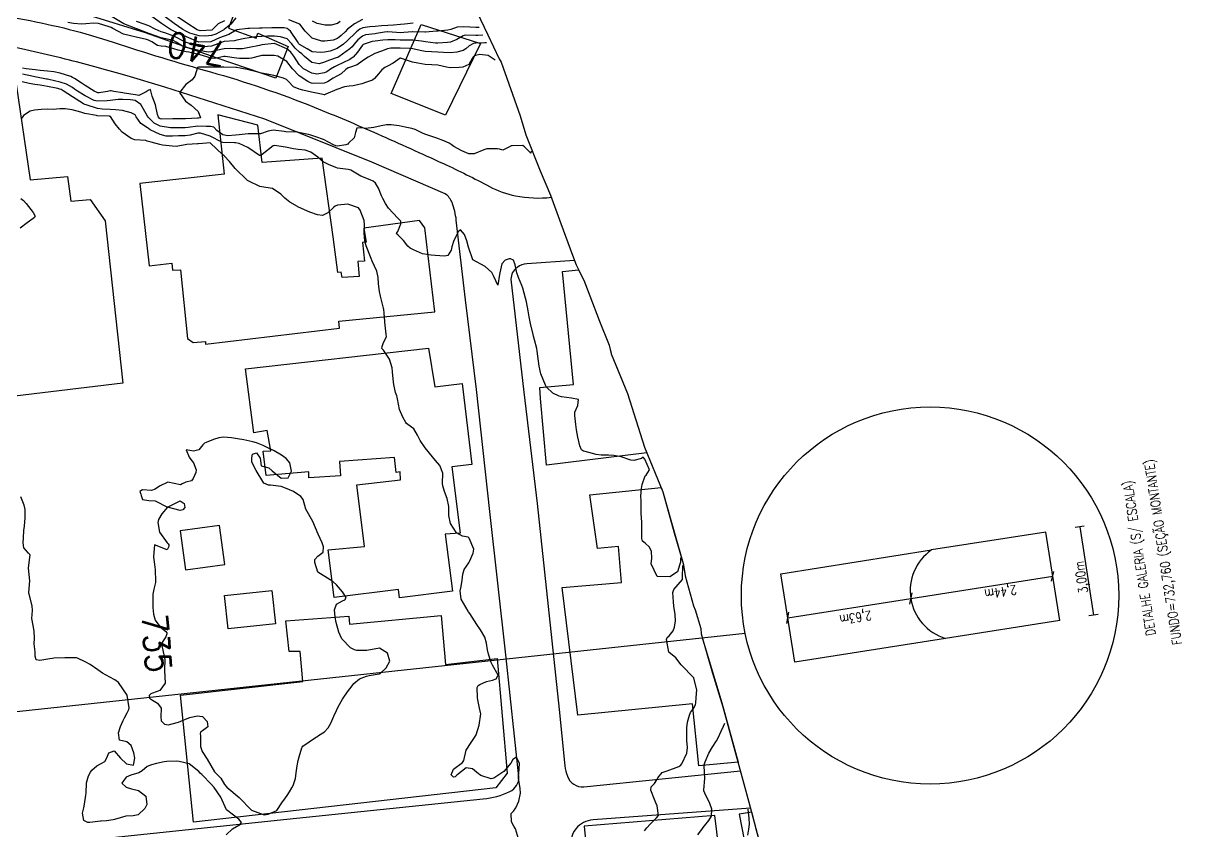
# Model space of a CAD drawing. Header units: metres. Extents: x 318500 to 325275, y 7408834 to 7428799.
# Drawn here: x 320381.1 to 320565.4, y 7410621.9 to 7410750.4 of the extents above; entities that cross this region are included whole.
import ezdxf
from ezdxf.enums import TextEntityAlignment as Align

# ---------------------------------------------------------------- set-up
doc = ezdxf.new("R2010")
doc.units = ezdxf.units.M
doc.header["$MEASUREMENT"] = 0
doc.linetypes.add('CONTINUO', pattern=[0])
for name, color, linetype in [('Area', 45, 'Continuous'), ('Cotas', 45, 'Continuous'), ('Curvas de Nivel 1m', 11, 'Continuous'), ('Curvas de Nivel 5m', 15, 'Continuous'), ('DETALHES', 45, 'Continuous'), ('Edificações', 30, 'Continuous'), ('TEXTO', 45, 'Continuous'), ('Vias Primárias', 230, 'Continuous')]:
    doc.layers.add(name, color=color, linetype=linetype)
doc.styles.add('ROMANS', font='romans', dxfattribs={"height": 0.2})
doc.styles.add('Style-STANDARD', font='STANDARD.shx')

msp = doc.modelspace()

# ---------------------------------------------------------------- linework, layer by layer
at = {"layer": 'Area'}
msp.add_lwpolyline([(320452.09, 7410754.7), (320455.02, 7410748.55), (320456.82, 7410744.75), (320457.14, 7410744.17), (320460.13, 7410735.66), (320461.04, 7410732.63), (320463.32, 7410726.88), (320464.99, 7410723.06), (320466.6, 7410718.54), (320468.49, 7410713.47), (320469.04, 7410711.94), (320470.25, 7410709.51), (320471.2, 7410707.03), (320472.76, 7410702.99), (320474.28, 7410699.16), (320474.6, 7410697.92), (320474.63, 7410697.78), (320475.61, 7410695.36), (320477.2, 7410691.48), (320479.91, 7410682.95), (320482.85, 7410675.81), (320484.64, 7410669.33), (320486.07, 7410664.44), (320486.38, 7410662.46), (320487.73, 7410657.69), (320487.96, 7410657.04), (320488.85, 7410654.07), (320488.92, 7410653.27), (320490.74, 7410647), (320492.39, 7410641.63), (320496.53, 7410626.48), (320500.25, 7410612.33)], dxfattribs=at)
at = {"layer": 'Curvas de Nivel 1m', "flags": 128}
for points, elevation in [([(320454.21, 7410748.51), (320453.39, 7410748.46), (320453.1, 7410748.46), (320451.4, 7410748.47), (320451.09, 7410748.39), (320450.1, 7410747.78), (320449.08, 7410747.38), (320448.59, 7410747.3), (320447.08, 7410747.2), (320446.7, 7410747.22), (320445.08, 7410747.42), (320444.44, 7410747.51), (320443.08, 7410747.68), (320442.28, 7410747.71), (320441.08, 7410747.71), (320440.26, 7410747.75), (320439.08, 7410747.77), (320438.33, 7410747.71), (320437.08, 7410747.56), (320436.59, 7410747.47), (320435.17, 7410747), (320435.07, 7410746.91), (320434.28, 7410745.78), (320433.61, 7410745.01), (320433.3, 7410744.76), (320433.04, 7410744.62), (320431.96, 7410744.11), (320431.03, 7410743.65), (320430.63, 7410743.46), (320429.98, 7410743.07), (320429.41, 7410742.68), (320429.01, 7410742.48), (320427.81, 7410742.29), (320427.01, 7410742.43), (320425.67, 7410743.12), (320425.03, 7410743.8), (320424.16, 7410745.14), (320423.67, 7410745.77), (320423.06, 7410746.32), (320421.1, 7410747.15), (320421.07, 7410747.16), (320421.05, 7410747.16), (320419.07, 7410746.93), (320418.72, 7410746.87), (320417.06, 7410746.51), (320415.99, 7410746.32), (320415.06, 7410746.3), (320414.14, 7410746.35), (320413.06, 7410746.32), (320411.8, 7410746.06), (320411.06, 7410745.84), (320410.57, 7410745.81), (320409.06, 7410746.06), (320408, 7410746.3), (320407.06, 7410746.53), (320406.43, 7410746.74), (320405.43, 7410747.39), (320405.07, 7410747.61), (320404.76, 7410747.71), (320403.08, 7410748.08), (320402.15, 7410748.37), (320401.09, 7410748.76), (320399.18, 7410749.48), (320399.1, 7410749.52), (320399.05, 7410749.53), (320397.11, 7410750.31), (320395.26, 7410751.4)], 741), ([(320453.63, 7410749.73), (320453.11, 7410749.72), (320452.12, 7410749.77), (320451.12, 7410749.83), (320450.14, 7410749.77), (320449.11, 7410749.39), (320448.67, 7410749.26), (320447.1, 7410749.12), (320446.84, 7410749.11), (320445.1, 7410748.97), (320445, 7410748.96), (320443.1, 7410749), (320443, 7410749), (320441.66, 7410748.91), (320441.14, 7410748.88), (320441.1, 7410748.88), (320440.49, 7410748.93), (320439.1, 7410749.02), (320439.03, 7410749.01), (320438.57, 7410748.95), (320437.32, 7410748.75), (320437.1, 7410748.72), (320435.56, 7410748.53), (320435.09, 7410748.34), (320434.36, 7410747.73), (320433.72, 7410747.01), (320433.43, 7410746.65), (320433.06, 7410746.29), (320431.31, 7410745.05), (320431.15, 7410744.95), (320431.05, 7410744.91), (320429.67, 7410744.44), (320429.04, 7410744.18), (320428.18, 7410743.94), (320427.04, 7410744.14), (320425.83, 7410745.12), (320425.44, 7410745.51), (320425.06, 7410745.81), (320424.36, 7410746.44), (320423.81, 7410747.15), (320423.08, 7410747.88), (320422.03, 7410748.23), (320421.09, 7410748.31), (320419.95, 7410748.33), (320419.09, 7410748.29), (320418.11, 7410748.2), (320417.08, 7410748.07), (320416.37, 7410747.96), (320415.08, 7410747.67), (320414.74, 7410747.6), (320413.07, 7410747.46), (320412.94, 7410747.42), (320412.67, 7410747.3), (320411.06, 7410746.74), (320409.78, 7410746.61), (320409.06, 7410746.7), (320408.55, 7410746.83), (320407.07, 7410747.31), (320407.02, 7410747.32), (320406.94, 7410747.37), (320405.08, 7410748.31), (320403.65, 7410748.85), (320403.09, 7410749.03), (320402.12, 7410749.43), (320401.11, 7410749.95), (320400.35, 7410750.22), (320399.12, 7410750.65)], 742), ([(320443.12, 7410750.42), (320441.77, 7410750.26), (320441.12, 7410750.17), (320439.98, 7410750.07), (320439.12, 7410750.04), (320438.09, 7410749.98), (320437.11, 7410749.88), (320436.26, 7410749.84), (320435.11, 7410749.68), (320434.64, 7410749.47), (320434.11, 7410749.01), (320433.59, 7410748.51), (320433.08, 7410748), (320432.59, 7410747.52), (320432.06, 7410747.04), (320431.06, 7410746.36), (320429.92, 7410745.92), (320429.06, 7410745.81), (320428.4, 7410745.75), (320427.06, 7410745.84), (320426.26, 7410746.31), (320425.07, 7410747.02), (320425.01, 7410747.07), (320424.95, 7410747.13), (320424.72, 7410747.49), (320423.64, 7410749.15), (320423.11, 7410749.55), (320422.62, 7410749.65), (320421.11, 7410749.65), (320420.65, 7410749.65), (320419.11, 7410749.62), (320418.71, 7410749.61), (320417.1, 7410749.54), (320416.82, 7410749.53), (320415.1, 7410749.34), (320415.05, 7410749.31), (320415, 7410749.26), (320413.8, 7410748.57), (320413.09, 7410748.33), (320412.33, 7410748.05), (320411.07, 7410747.47), (320410.95, 7410747.44), (320409.07, 7410747.35), (320409.05, 7410747.36), (320407.08, 7410748.2), (320405.55, 7410748.94), (320405.1, 7410749.15), (320404.56, 7410749.41), (320403.11, 7410750.36), (320401.59, 7410751.44)], 743), ([(320414.91, 7410751.26), (320414.16, 7410750.23), (320413.1, 7410749.41), (320413.03, 7410749.36), (320412.91, 7410749.29), (320411.74, 7410748.66), (320411.09, 7410748.44), (320410.1, 7410748.32), (320409.09, 7410748.4), (320407.63, 7410748.83), (320407.1, 7410749.05), (320406.49, 7410749.38), (320405.11, 7410750.34), (320403.7, 7410751.41)], 744), ([(320435.1, 7410751), (320433.83, 7410750.3), (320433.11, 7410749.77), (320432.71, 7410749.42), (320432.3, 7410749.03), (320431.7, 7410748.44), (320431.08, 7410747.96), (320430.42, 7410747.72), (320429.08, 7410747.54), (320428.63, 7410747.53), (320427.08, 7410748.02), (320425.98, 7410749.12), (320425.12, 7410750.23), (320423.34, 7410750.94)], 744), ([(320456.15, 7410744.49), (320455.06, 7410745.23), (320453.72, 7410745.41), (320453.06, 7410745.27), (320452.73, 7410745.08), (320452.53, 7410744.77), (320452.01, 7410743.8), (320451.03, 7410743.39), (320450.47, 7410743.35), (320449.03, 7410743.31), (320448.44, 7410743.41), (320447.03, 7410743.74), (320446.1, 7410743.78), (320445.03, 7410743.84), (320443.87, 7410744.04), (320443.04, 7410744.22), (320441.14, 7410744.83), (320441.05, 7410744.82), (320439.96, 7410744.01), (320439.03, 7410743.56), (320438.64, 7410743.33), (320438.17, 7410742.95), (320437.61, 7410742.36), (320437, 7410741.6), (320436.64, 7410741.33), (320435.7, 7410740.99), (320434.99, 7410740.77), (320433.59, 7410740.41), (320432.98, 7410740.37), (320432.24, 7410740.29), (320430.98, 7410739.87), (320429.23, 7410739.08), (320429.06, 7410738.99), (320428.97, 7410738.99), (320428.56, 7410739.08), (320426.97, 7410739.4), (320425.58, 7410739.73), (320424.98, 7410739.89), (320424.11, 7410740.27), (320423.25, 7410741.16), (320422.99, 7410741.42), (320422.5, 7410741.66), (320421, 7410742.09), (320419.92, 7410742.28), (320419.01, 7410742.44), (320417.4, 7410742.85), (320417.02, 7410742.95), (320415.64, 7410743.25), (320415.02, 7410743.34), (320414.94, 7410743.34), (320413.02, 7410743.38), (320412.93, 7410743.38), (320411.02, 7410743.42), (320410.92, 7410743.42), (320409.02, 7410743.39), (320408.98, 7410743.38), (320408.85, 7410743.34), (320408.4, 7410741.95), (320407.98, 7410741.36), (320406.98, 7410740.65), (320405.97, 7410739.39), (320406.95, 7410737.99), (320407.86, 7410737.36), (320408.93, 7410736.36), (320409.3, 7410735.34), (320408.98, 7410735.27), (320408.91, 7410735.26), (320408.83, 7410735.26), (320406.91, 7410735.2), (320406.73, 7410735.2), (320404.91, 7410735.16), (320403.17, 7410735.15), (320402.91, 7410735.19), (320402.75, 7410735.27), (320402.62, 7410735.42), (320402.48, 7410735.86), (320402.14, 7410737.43), (320401.63, 7410738.77), (320401.45, 7410739.44), (320401.37, 7410739.84), (320400.97, 7410739.71), (320400.7, 7410739.45), (320399.52, 7410738.91), (320398.96, 7410738.98), (320397.19, 7410739.28), (320396.97, 7410739.3), (320395.55, 7410739.52), (320395.09, 7410739.65), (320394.97, 7410739.64), (320394.55, 7410739.54), (320393.21, 7410739.31), (320392.97, 7410739.33), (320392.39, 7410739.57), (320390.98, 7410740.46), (320390.32, 7410740.92), (320389.27, 7410741.61), (320388.99, 7410741.77), (320388.71, 7410741.9), (320387, 7410742.45), (320386, 7410742.66), (320385.01, 7410742.78), (320383.8, 7410742.88), (320383.01, 7410742.96), (320381.62, 7410743.11), (320381.01, 7410743.23)], 739), ([(320485.66, 7410665.31), (320485.65, 7410664.97), (320485.62, 7410664.67), (320485.55, 7410664.31), (320485.14, 7410663.13), (320483.95, 7410662.33), (320481.95, 7410662.35), (320481, 7410664.36), (320481.09, 7410665.26), (320481.01, 7410666.36), (320480.7, 7410667.05), (320480.02, 7410667.67), (320479.61, 7410667.97), (320479.48, 7410668.39), (320479.49, 7410668.94), (320479.5, 7410670.39), (320479.47, 7410670.99), (320479.39, 7410672.39), (320479.37, 7410673.66), (320479.37, 7410674.39), (320479.34, 7410675.17), (320479.42, 7410676.39), (320479.56, 7410676.98), (320480.04, 7410678.38), (320480.17, 7410678.48), (320480.71, 7410679.31), (320479.99, 7410681.01), (320479.71, 7410681.37), (320479.44, 7410681.16), (320478.2, 7410680.82), (320477.72, 7410680.9), (320476.2, 7410681.42), (320475.04, 7410681.62), (320474.21, 7410681.65), (320473.03, 7410681.66), (320472.21, 7410681.76), (320470.5, 7410682.23), (320470.22, 7410682.32), (320469.91, 7410682.52), (320469.61, 7410683.14), (320469.3, 7410684.53), (320469.11, 7410685.68), (320469.02, 7410686.53), (320468.85, 7410687.97), (320468.86, 7410688.53), (320469.29, 7410689.56), (320469.42, 7410690.53), (320468.33, 7410690.75), (320466.74, 7410690.97), (320466.33, 7410691.07), (320465.32, 7410691.56), (320464.35, 7410692.48), (320464.26, 7410692.6), (320464.15, 7410692.8), (320463.44, 7410694.61), (320463.18, 7410695.83), (320463.07, 7410696.61), (320462.85, 7410698.19), (320462.78, 7410698.62), (320462.45, 7410700.02), (320462.29, 7410700.62), (320462.23, 7410700.85), (320461.78, 7410702.63), (320461.57, 7410703.7), (320461.41, 7410704.64), (320461.14, 7410706.04), (320460.99, 7410706.64), (320460.56, 7410708.26), (320460.42, 7410708.65), (320459.86, 7410709.94), (320459.63, 7410710.66), (320459.34, 7410711.94), (320459.09, 7410712.67), (320458.62, 7410712.92), (320458.38, 7410712.93), (320457.76, 7410712.69), (320457.22, 7410712.09), (320456.91, 7410710.7), (320456.87, 7410710.41), (320456.57, 7410708.7), (320455.96, 7410710.09), (320455.62, 7410710.71), (320454.6, 7410711.7), (320452.62, 7410712.76), (320451.93, 7410714.77), (320451.64, 7410715.79), (320451.31, 7410716.77), (320450.68, 7410717.54), (320450.28, 7410717.18), (320450.1, 7410716.79), (320449.54, 7410715.68), (320449.28, 7410714.8), (320449.16, 7410714.28), (320448.63, 7410713.46), (320448.12, 7410713.32), (320446.63, 7410713.45), (320446, 7410713.47), (320444.63, 7410713.72), (320443.19, 7410714.34), (320442.65, 7410714.61), (320442.27, 7410714.9), (320441.59, 7410715.83), (320440.67, 7410716.72), (320440.45, 7410716.92), (320440.53, 7410717.06), (320440.68, 7410717.28), (320441.15, 7410718.45), (320441.15, 7410718.91), (320440.71, 7410719.38), (320439.2, 7410720.94), (320438.74, 7410721.73), (320438.33, 7410722.53), (320438.09, 7410722.95), (320437.6, 7410724.13), (320437.16, 7410724.96), (320436.78, 7410725.27), (320436.28, 7410725.48), (320434.8, 7410726.06), (320433.21, 7410727.02), (320432.81, 7410727.14), (320431.11, 7410727.34), (320430.81, 7410727.42), (320429.66, 7410727.91), (320428.82, 7410728.36), (320427.95, 7410729.09), (320426.84, 7410729.9), (320425.94, 7410730.2), (320424.85, 7410730.32), (320424.13, 7410730.42), (320422.85, 7410730.67), (320421.1, 7410730.93), (320420.86, 7410730.86), (320419.13, 7410729.5), (320418.83, 7410729.33), (320418.69, 7410729.35), (320416.85, 7410730.61), (320415.45, 7410731.25), (320414.86, 7410731.36), (320414.75, 7410731.37), (320412.86, 7410731.4), (320412.7, 7410731.45), (320410.88, 7410732.44), (320409.3, 7410732.92), (320408.88, 7410732.9), (320407.67, 7410732.57), (320406.88, 7410732.48), (320405.82, 7410732.45), (320404.88, 7410732.4), (320403.86, 7410732.43), (320402.88, 7410732.67), (320401.34, 7410733.44), (320401.07, 7410733.63), (320400.89, 7410733.74), (320399.85, 7410734.41), (320399.11, 7410735.48), (320398.91, 7410735.81), (320398.29, 7410736.12), (320396.93, 7410736.52), (320395.81, 7410736.63), (320394.93, 7410736.68), (320393.76, 7410736.71), (320392.93, 7410736.82), (320391.12, 7410737.39), (320390.94, 7410737.47), (320390.71, 7410737.58), (320388.96, 7410738.67), (320387.49, 7410739.63), (320387.16, 7410739.83), (320386.97, 7410739.9), (320386.64, 7410739.98), (320384.98, 7410740.33), (320383.83, 7410740.53), (320382.98, 7410740.65), (320382.07, 7410740.79), (320380.98, 7410741.07)], 737), ([(320461.9, 7410730.03), (320461.82, 7410729.74), (320460.86, 7410730.75), (320460.56, 7410730.96), (320458.86, 7410730.89), (320458.69, 7410730.86), (320458.34, 7410730.69), (320457.37, 7410730.18), (320456.85, 7410730.34), (320456.56, 7410730.4), (320454.86, 7410730.42), (320454.35, 7410730.23), (320452.84, 7410729.6), (320451.99, 7410729.62), (320450.85, 7410730.1), (320449.58, 7410730.8), (320449.17, 7410731.11), (320448.87, 7410731.3), (320448.03, 7410731.66), (320446.88, 7410732.11), (320445, 7410732.74), (320444.89, 7410732.78), (320444.7, 7410732.86), (320443.47, 7410733.46), (320442.9, 7410733.63), (320441.86, 7410733.87), (320440.9, 7410734.08), (320439.63, 7410734.21), (320438.9, 7410734.2), (320438.04, 7410734.09), (320436.9, 7410733.81), (320435.55, 7410733.65), (320434.9, 7410733.77), (320434.2, 7410733.7), (320433.95, 7410733.01), (320433.76, 7410732.13), (320432.86, 7410731.33), (320432.72, 7410731.16), (320432.43, 7410731.03), (320431.09, 7410730.81), (320430.86, 7410730.87), (320430.48, 7410731.06), (320428.87, 7410731.91), (320427.66, 7410732.31), (320426.88, 7410732.57), (320426.47, 7410732.7), (320424.89, 7410733.02), (320424.8, 7410733.04), (320422.89, 7410733.13), (320422.64, 7410733.16), (320420.89, 7410733.39), (320420.08, 7410733.19), (320418.88, 7410732.8), (320418.45, 7410732.79), (320416.88, 7410732.81), (320415.49, 7410732.65), (320414.88, 7410732.59), (320413.66, 7410732.49), (320412.88, 7410732.62), (320411.91, 7410733.3), (320411.42, 7410733.84), (320410.9, 7410733.97), (320410.24, 7410733.98), (320408.9, 7410734.01), (320407.34, 7410733.81), (320406.89, 7410733.75), (320405.25, 7410733.75), (320404.89, 7410733.75), (320404.54, 7410733.76), (320402.9, 7410734.01), (320401.96, 7410734.5), (320400.99, 7410735.45), (320400.91, 7410735.58), (320399.85, 7410737.47), (320398.95, 7410738.07), (320398.21, 7410738.22), (320396.95, 7410738.25), (320396.22, 7410738.25), (320394.95, 7410738.1), (320394.46, 7410738.03), (320392.95, 7410737.97), (320392.41, 7410738.11), (320390.96, 7410738.85), (320389.74, 7410739.6), (320389.29, 7410739.92), (320388.98, 7410740.15), (320388.03, 7410740.68), (320386.98, 7410741.03), (320385.22, 7410741.42), (320384.99, 7410741.47), (320384.83, 7410741.5), (320384.02, 7410741.67), (320382.99, 7410741.88), (320382.76, 7410741.93), (320381, 7410742.28)], 738), ([(320459.86, 7410620.64), (320459.41, 7410622.21), (320459.13, 7410622.65), (320458.78, 7410623.31), (320458.74, 7410624.66), (320459.06, 7410625.04), (320459.46, 7410625.56), (320459.92, 7410626.64), (320460.21, 7410627.92), (320460.17, 7410628.64), (320459.89, 7410630.28), (320459.86, 7410630.65), (320459.92, 7410631.03), (320460.05, 7410632.64), (320459.56, 7410633.61), (320458.98, 7410633.23), (320458.67, 7410632.66), (320457.54, 7410631.35), (320456.61, 7410630.68), (320455.95, 7410630.26), (320455.52, 7410630.18), (320453.91, 7410630.72), (320453.67, 7410630.87), (320453.53, 7410630.98), (320452.58, 7410631.78), (320451.54, 7410631.95), (320450.1, 7410630.77), (320449.81, 7410630.49), (320449.53, 7410630.46), (320449.15, 7410630.79), (320449.54, 7410631.74), (320450.96, 7410632.76), (320451.21, 7410633.1), (320451.58, 7410634.75), (320452.37, 7410635.97), (320452.91, 7410636.74), (320453.15, 7410637.2), (320453.63, 7410638.73), (320453.88, 7410640.51), (320453.84, 7410640.73), (320453.67, 7410641.42), (320453.42, 7410642.73), (320453.38, 7410643.05), (320453.3, 7410644.73), (320453.45, 7410645), (320453.72, 7410645.17), (320454.77, 7410645.67), (320455.73, 7410645.89), (320456.35, 7410646.07), (320456.67, 7410646.69), (320455.76, 7410648.27), (320455.51, 7410648.7), (320455.11, 7410650.03), (320454.96, 7410650.71), (320454.77, 7410651.75), (320454.53, 7410652.72), (320453.84, 7410653.9), (320453.25, 7410654.74), (320452.14, 7410656.48), (320451.95, 7410656.75), (320451.87, 7410656.86), (320450.74, 7410658.77), (320450.61, 7410660.08), (320450.75, 7410660.77), (320450.95, 7410661.77), (320451.03, 7410662.76), (320451.26, 7410663.46), (320451.98, 7410664.55), (320452.05, 7410664.68), (320452.08, 7410664.75), (320452.67, 7410666.07), (320452.77, 7410666.74), (320452.03, 7410668.47), (320451.87, 7410668.6), (320450.98, 7410668.77), (320450.04, 7410669.29), (320449.07, 7410670.79), (320448.8, 7410672.08), (320448.79, 7410672.8), (320448.79, 7410673.5), (320448.53, 7410674.8), (320448.13, 7410675.88), (320447.83, 7410676.81), (320447.8, 7410677.16), (320447.86, 7410678.81), (320447.36, 7410680), (320446.66, 7410680.83), (320446.2, 7410681.38), (320445.04, 7410682.85), (320444.24, 7410683.98), (320443.8, 7410684.87), (320443.22, 7410685.84), (320442.27, 7410686.54), (320442.09, 7410686.71), (320441.97, 7410686.89), (320441.49, 7410687.7), (320440.97, 7410688.91), (320440.62, 7410690.62), (320440.59, 7410690.92), (320440.54, 7410691.13), (320440.34, 7410691.65), (320440.04, 7410692.92), (320440.01, 7410693.27), (320439.86, 7410694.93), (320439.77, 7410695.55), (320439.37, 7410696.93), (320438.42, 7410698.35), (320438.13, 7410698.65), (320438.19, 7410698.94), (320438.26, 7410699.12), (320438.44, 7410699.58), (320438.87, 7410700.52), (320438.84, 7410700.94), (320438.62, 7410702.81), (320438.61, 7410702.94), (320438.5, 7410704.24), (320438.45, 7410704.88), (320438.43, 7410704.94), (320438.4, 7410705.05), (320437.94, 7410706.95), (320437.78, 7410707.73), (320437.62, 7410708.95), (320437.55, 7410709.93), (320437.33, 7410710.96), (320436.61, 7410712.52), (320436.44, 7410712.97), (320436.34, 7410713.25), (320435.65, 7410714.99), (320435.44, 7410715.77), (320435.33, 7410716.99), (320435.38, 7410718.29), (320435.35, 7410718.99), (320434.72, 7410720.67), (320434.42, 7410721), (320432.74, 7410721.6), (320431.11, 7410721.42), (320430.73, 7410721.28), (320430.46, 7410721.05), (320429.59, 7410720.2), (320428.71, 7410719.81), (320427.92, 7410719.88), (320426.72, 7410720.31), (320424.91, 7410721.13), (320424.79, 7410721.19), (320424.73, 7410721.22), (320423.51, 7410721.92), (320422.74, 7410722.54), (320422.11, 7410723.17), (320420.76, 7410724.1), (320419.69, 7410724.27), (320418.77, 7410724.43), (320416.99, 7410725.24), (320416.78, 7410725.39), (320414.81, 7410727.26), (320413.93, 7410728.38), (320413.1, 7410729.29), (320412.83, 7410729.53), (320410.9, 7410731.32), (320410.86, 7410731.34), (320410.83, 7410731.35), (320410.27, 7410731.33), (320408.98, 7410731.22), (320408.86, 7410731.21), (320407.14, 7410731.08), (320406.86, 7410731.04), (320405.44, 7410730.8), (320404.85, 7410730.81), (320403.27, 7410731), (320402.85, 7410731.08), (320401.49, 7410731.44), (320400.86, 7410731.65), (320400.61, 7410731.71), (320398.87, 7410731.84), (320398.3, 7410732.06), (320396.88, 7410733.07), (320396.42, 7410733.51), (320395.76, 7410734.38), (320395.02, 7410735.53), (320394.91, 7410735.57), (320394.86, 7410735.58), (320392.91, 7410735.68), (320392.78, 7410735.69), (320390.92, 7410736.05), (320390.27, 7410736.23), (320388.92, 7410736.59), (320387.78, 7410736.77), (320386.93, 7410736.75), (320385.88, 7410736.69), (320384.93, 7410736.7), (320383.96, 7410736.64), (320382.92, 7410736.58), (320382.23, 7410736.39), (320381.15, 7410735.72), (320380.91, 7410735.26)], 736), ([(320380.74, 7410722.48), (320381.18, 7410722.16), (320381.59, 7410721.71), (320382.71, 7410720.29), (320383.02, 7410719.69), (320382.91, 7410719.48), (320382.69, 7410719.31), (320381.78, 7410718.61), (320380.67, 7410717.81)], 736), ([(320479.9, 7410621.89), (320480.28, 7410622.37), (320480.81, 7410622.98), (320481.44, 7410623.62), (320481.83, 7410623.96), (320482.14, 7410624.34), (320481.93, 7410625.88), (320481.73, 7410626.35), (320481.48, 7410626.91), (320480.92, 7410628.36), (320480.97, 7410628.89), (320481.52, 7410629.46), (320481.88, 7410630), (320482.03, 7410630.35), (320482.71, 7410631.16), (320483.54, 7410631.46), (320485.38, 7410632.14), (320485.55, 7410632.22), (320485.66, 7410632.3), (320485.83, 7410632.57), (320486.64, 7410634.28), (320486.74, 7410635.14), (320486.64, 7410636.28), (320486.63, 7410637.29), (320486.63, 7410638.29), (320486.75, 7410639.17), (320487.06, 7410640.28), (320487.21, 7410640.74), (320487.68, 7410641.39), (320488.01, 7410641.94), (320488.09, 7410642.27), (320488.19, 7410643.78), (320488.21, 7410644.26), (320487.74, 7410646.27), (320485.77, 7410648.3), (320484.88, 7410649.41), (320483.79, 7410650.33), (320483.39, 7410652.33), (320483.5, 7410652.66), (320483.83, 7410652.92), (320484.45, 7410653.71), (320484.7, 7410654.32), (320484.85, 7410655.3), (320484.77, 7410656.32), (320484.57, 7410657.63), (320484.52, 7410658.32), (320484.44, 7410659.81), (320484.6, 7410660.32), (320485.95, 7410661.87), (320485.98, 7410662.22), (320486.02, 7410664.12)], 737), ([(320488.42, 7410621.25), (320489.13, 7410622.25), (320489.25, 7410622.43), (320489.43, 7410622.68), (320490.13, 7410623.55), (320490.56, 7410624.23), (320490.6, 7410625.37), (320490.31, 7410626.24), (320489.49, 7410627.91), (320489.34, 7410628.25), (320489.33, 7410628.43), (320489.53, 7410630.25), (320489.42, 7410632.25), (320489.42, 7410632.38), (320489.56, 7410632.86), (320490.16, 7410634.24), (320490.66, 7410635.16), (320491.36, 7410636.22), (320491.61, 7410636.68), (320492.08, 7410637.76), (320492.46, 7410638.57), (320492.7, 7410639.05)], 738), ([(320496.36, 7410621.2), (320496.51, 7410622.15), (320496.6, 7410622.98), (320496.57, 7410623.9), (320496.4, 7410625.35)], 739)]:
    msp.add_lwpolyline(points, dxfattribs=dict(at, elevation=elevation))
at = {"layer": 'Curvas de Nivel 5m', "flags": 128}
for points, elevation in [([(320454.8, 7410747.28), (320454.55, 7410747.27), (320453.08, 7410747.21), (320452.7, 7410747.14), (320452.03, 7410746.77), (320451.5, 7410746.34), (320451.06, 7410746.05), (320450.06, 7410745.79), (320449.06, 7410745.68), (320447.96, 7410745.73), (320447.06, 7410745.81), (320446.05, 7410745.86), (320445.06, 7410745.91), (320444.23, 7410746.04), (320443.06, 7410746.31), (320442.55, 7410746.38), (320441.07, 7410746.42), (320439.56, 7410746.44), (320439.06, 7410746.34), (320438.08, 7410745.97), (320437.06, 7410745.56), (320435.99, 7410744.99), (320435.41, 7410744.63), (320435.04, 7410744.34), (320434.25, 7410743.79), (320433.03, 7410743.36), (320432.78, 7410743.27), (320432.44, 7410743.03), (320431.69, 7410742.36), (320431, 7410741.99), (320430.4, 7410741.66), (320429.53, 7410741.07), (320428.99, 7410740.86), (320427.27, 7410740.82), (320426.99, 7410740.85), (320426.8, 7410740.91), (320426.38, 7410741.11), (320425, 7410742.01), (320423.94, 7410743.15), (320423.04, 7410744.28), (320421.62, 7410745.17), (320421.05, 7410745.26), (320419.11, 7410745.26), (320419.05, 7410745.26), (320418.87, 7410745.21), (320417.45, 7410744.83), (320417.04, 7410744.8), (320415.5, 7410744.8), (320415.04, 7410744.83), (320413.22, 7410745.12), (320413.05, 7410745.11), (320411.58, 7410744.78), (320411.04, 7410744.81), (320409.28, 7410745.34), (320409.05, 7410745.4), (320407.45, 7410745.76), (320407.05, 7410745.83), (320405.75, 7410746.08), (320405.06, 7410746.32), (320403.8, 7410746.68), (320403.06, 7410746.72), (320402.48, 7410746.84), (320401.57, 7410747.44), (320401.07, 7410747.68), (320400.75, 7410747.78), (320399.08, 7410748.18), (320398.21, 7410748.36), (320397.09, 7410748.67), (320395.38, 7410749.53), (320395.1, 7410749.69), (320394.79, 7410749.84), (320393.11, 7410750.35), (320392.28, 7410750.4), (320391.11, 7410750.27), (320390.45, 7410750.24), (320389.11, 7410750.34), (320388.23, 7410750.51)], 740), ([(320413.12, 7410750.76), (320412.12, 7410750.3), (320411.19, 7410749.32), (320411.14, 7410749.28), (320411.1, 7410749.27), (320409.24, 7410749.2), (320409.1, 7410749.22), (320408.77, 7410749.34), (320407.12, 7410750.39), (320405.66, 7410751.39)], 745), ([(320431.53, 7410750.64), (320431.12, 7410750.37), (320430.09, 7410750.09), (320429.12, 7410750.1), (320427.87, 7410750.35), (320427.12, 7410750.7)], 745), ([(320413.39, 7410621.26), (320414.43, 7410622.22), (320415.41, 7410622.83), (320415.67, 7410622.98), (320415.84, 7410623.23), (320415.43, 7410623.75), (320414.56, 7410624.37), (320413.44, 7410625.26), (320412.56, 7410627.27), (320411.49, 7410628.82), (320411.08, 7410629.29), (320409.52, 7410630.88), (320409.29, 7410631.08), (320409.06, 7410631.32), (320407.54, 7410632.55), (320405.94, 7410632.96), (320405.54, 7410632.98), (320403.99, 7410632.94), (320403.54, 7410632.88), (320402.34, 7410632.61), (320401.53, 7410632.4), (320400.83, 7410632.13), (320400.04, 7410631.44), (320399.52, 7410631.14), (320398.23, 7410630.75), (320397.51, 7410630.45), (320396.79, 7410629.48), (320397.49, 7410628.83), (320398.34, 7410628.61), (320399.48, 7410628.31), (320400.65, 7410627.43), (320400.78, 7410626.11), (320400.45, 7410625.43), (320399.43, 7410624.46), (320398.62, 7410624.27), (320397.43, 7410624.22), (320395.65, 7410623.73), (320395.42, 7410623.67), (320394.36, 7410623.52), (320393.51, 7410623.44), (320393.42, 7410623.43), (320391.74, 7410623.22), (320391.42, 7410623.22), (320390.76, 7410623.56), (320390.58, 7410624.71), (320390.79, 7410625.56), (320390.89, 7410626.12), (320391.09, 7410627.56), (320391.12, 7410627.91), (320391.21, 7410629.55), (320391.51, 7410630.67), (320391.82, 7410631.24), (320392.06, 7410631.54), (320392.83, 7410632.24), (320393.54, 7410632.6), (320394.12, 7410632.94), (320394.4, 7410633.52), (320394.75, 7410634.32), (320395.57, 7410634.62), (320396.59, 7410633.48), (320397.54, 7410632.57), (320398.64, 7410632.35), (320398.87, 7410633.46), (320398.7, 7410634.32), (320398.3, 7410635.46), (320397.59, 7410636.05), (320396.45, 7410636.34), (320396.3, 7410637.49), (320396.59, 7410638.51), (320397, 7410639.48), (320397.22, 7410639.89), (320397.65, 7410640.68), (320397.91, 7410641.21), (320397.97, 7410641.47), (320397.68, 7410643.47), (320396.26, 7410645.49), (320395.72, 7410645.92), (320394.88, 7410646.35), (320393.73, 7410647), (320392.98, 7410647.54), (320391.75, 7410648.37), (320390.96, 7410648.77), (320389.76, 7410649.4), (320389.61, 7410649.43), (320387.76, 7410649.45), (320386.02, 7410649.37), (320385.76, 7410649.33), (320385.38, 7410649.26), (320383.75, 7410648.99), (320383.17, 7410649.09), (320383.05, 7410649.67), (320383.05, 7410650.39), (320382.88, 7410651.67), (320382.9, 7410652.57), (320382.88, 7410653.67), (320382.7, 7410654.55), (320382.52, 7410655.68), (320382.58, 7410656.96), (320382.55, 7410657.68), (320382.06, 7410659.53), (320382.03, 7410659.69), (320382.04, 7410659.83), (320382.19, 7410661.69), (320381.95, 7410663.69), (320382.2, 7410665.46), (320382.23, 7410665.69), (320382.19, 7410665.89), (320381.98, 7410666.06), (320381.22, 7410666.93), (320381.13, 7410667.7), (320381.18, 7410668.54), (320381.25, 7410669.7), (320381.34, 7410670.4), (320381.43, 7410671.7), (320381.42, 7410673.05), (320381.29, 7410673.7), (320380.76, 7410675.05)], 735)]:
    msp.add_lwpolyline(points, dxfattribs=dict(at, elevation=elevation))
at = {"layer": 'Curvas de Nivel 5m', "elevation": 735, "flags": 128}
msp.add_lwpolyline([(320419.26, 7410683.19), (320418.23, 7410683.61), (320417.66, 7410683.79), (320416.23, 7410684.13), (320415.21, 7410684.28), (320414.24, 7410684.42), (320413, 7410684.51), (320412.24, 7410684.44), (320411.37, 7410684.17), (320410.23, 7410683.71), (320409.96, 7410683.59), (320409.7, 7410683.33), (320409.04, 7410682.5), (320408.2, 7410682.28), (320407.06, 7410682.5), (320407.49, 7410681.35), (320407.8, 7410680.96), (320408.18, 7410680.47), (320408.65, 7410679.34), (320408.59, 7410678.91), (320408.15, 7410677.94), (320407.88, 7410677.61), (320407, 7410677.36), (320406.4, 7410677.1), (320406.13, 7410676.97), (320404.14, 7410677.4), (320402.8, 7410676.75), (320402.12, 7410676.24), (320401.51, 7410676.04), (320400.12, 7410676.16), (320399.69, 7410675.89), (320399.82, 7410675.45), (320399.89, 7410675.24), (320400.1, 7410674.61), (320401.1, 7410674.44), (320402.1, 7410674.42), (320404.09, 7410673.4), (320406.1, 7410674.4), (320406.74, 7410674), (320406.84, 7410673.36), (320406.5, 7410672.95), (320406.08, 7410672.85), (320404.09, 7410673.4), (320403.17, 7410672.31), (320402.66, 7410671.41), (320402.52, 7410670.94), (320402.8, 7410669.41), (320404.01, 7410667.73), (320404.17, 7410667.55), (320404.26, 7410667.4), (320404.26, 7410667.15), (320404, 7410666.63), (320402.01, 7410667.42), (320401.86, 7410665.54), (320401.86, 7410665.42), (320401.97, 7410664.7), (320402.12, 7410663.42), (320402.14, 7410661.62), (320402.14, 7410661.42), (320402.13, 7410661.21), (320401.91, 7410660.34), (320401.74, 7410659.58), (320401.73, 7410659.42), (320401.72, 7410657.57), (320401.72, 7410657.42), (320401.85, 7410656.35), (320402.11, 7410655.42), (320402.84, 7410654.41), (320403.82, 7410653.63), (320403.95, 7410653.39), (320403.98, 7410653.23), (320403.81, 7410652.75), (320403.25, 7410651.95), (320403.18, 7410651.4), (320403.53, 7410649.63), (320403.61, 7410649.39), (320403.63, 7410649.26), (320403.57, 7410647.39), (320403.71, 7410645.39), (320402.84, 7410644.25), (320401.69, 7410643.78), (320401.4, 7410643.71), (320401.13, 7410643.43), (320401.23, 7410642.99), (320401.67, 7410642.71), (320402.5, 7410642.24), (320403.06, 7410641.4), (320403, 7410640.04), (320403.08, 7410639.4), (320403.62, 7410638.85), (320404.22, 7410638.78), (320405.63, 7410639.13), (320405.8, 7410639.19), (320406.17, 7410639.36), (320407.21, 7410639.77), (320407.64, 7410639.91), (320408.78, 7410640.18), (320409.64, 7410640.09), (320410.36, 7410639.3), (320410.47, 7410638.45), (320409.61, 7410637.79), (320409.3, 7410637.62), (320409.29, 7410637.31), (320409.3, 7410637.01), (320409.3, 7410635.31), (320409.57, 7410634.53), (320410.39, 7410633.3), (320411.52, 7410631.29), (320412.54, 7410630.3), (320413.15, 7410629.27), (320413.49, 7410628.86), (320415.47, 7410627.23), (320417.45, 7410625.21), (320419.44, 7410624.46), (320420.06, 7410624.55), (320421.45, 7410625.15), (320422.26, 7410626.34), (320422.81, 7410627.14), (320423.08, 7410627.53), (320423.48, 7410628.13), (320423.86, 7410628.76), (320424.04, 7410629.12), (320424.42, 7410630.22), (320424.55, 7410631.11), (320424.69, 7410632.26), (320424.87, 7410633.11), (320425.02, 7410633.65), (320425.43, 7410635.1), (320425.47, 7410635.21), (320425.58, 7410635.38), (320426.6, 7410636.08), (320427.61, 7410636.75), (320427.8, 7410636.88), (320428.09, 7410637.07), (320429.02, 7410637.66), (320429.62, 7410638.27), (320430.03, 7410639.04), (320430.52, 7410640.16), (320430.93, 7410641.03), (320431.18, 7410641.51), (320431.68, 7410642.47), (320431.88, 7410642.83), (320432, 7410643.02), (320432.7, 7410644.01), (320433.41, 7410644.99), (320433.55, 7410645.15), (320433.72, 7410645.33), (320434.59, 7410646.11), (320435.73, 7410646.53), (320436.11, 7410646.59), (320437.74, 7410646.86), (320437.8, 7410646.88), (320437.88, 7410646.94), (320438.82, 7410647.86), (320439.4, 7410648.92), (320439.05, 7410650.19), (320437.79, 7410650.94), (320435.79, 7410650.61), (320434.17, 7410650.61), (320433.79, 7410650.69), (320433.57, 7410650.78), (320433.19, 7410651), (320431.81, 7410652.44), (320431.5, 7410653.02), (320431.33, 7410653.52), (320430.9, 7410655.03), (320430.72, 7410655.9), (320430.63, 7410657.04), (320430.96, 7410657.96), (320431.89, 7410658.49), (320432.28, 7410658.63), (320432.49, 7410659.01), (320431.91, 7410659.94), (320430.95, 7410661.03), (320430.41, 7410661.52), (320429.94, 7410661.82), (320427.95, 7410663.07), (320427.51, 7410664.62), (320427.52, 7410665.08), (320427.99, 7410665.58), (320428.82, 7410666.24), (320428.9, 7410667.06), (320428.66, 7410667.71), (320428.03, 7410669.08), (320427.16, 7410671.09), (320426.09, 7410673.1), (320425.62, 7410674.62), (320425.27, 7410675.11), (320424.12, 7410675.88), (320422.84, 7410676.44), (320422.13, 7410676.66), (320420.43, 7410676.89), (320420.14, 7410676.92), (320419.4, 7410677.19), (320418.17, 7410679.21), (320417.5, 7410680.54), (320417.46, 7410681.22), (320417.61, 7410681.81), (320418.2, 7410682.04), (320418.79, 7410681.2), (320418.96, 7410679.98), (320420.18, 7410679.68), (320420.7, 7410679.17), (320422.15, 7410678.01), (320423.26, 7410678.04), (320423.8, 7410679.14), (320423.5, 7410680.46), (320422.92, 7410681.15), (320422.2, 7410681.68), (320421.01, 7410682.37), (320420.21, 7410682.71)], close=True, dxfattribs=at)
at = {"layer": 'DETALHES'}
for p, q in [((320543.72, 7410669.44), (320525.55, 7410666.59)), ((320545.93, 7410655.37), (320543.72, 7410669.44)), ((320549.85, 7410670.4), (320548.37, 7410670.17)), ((320549.11, 7410670.29), (320551.32, 7410656.21)), ((320501.61, 7410662.81), (320525.55, 7410666.59)), ((320503.81, 7410648.76), (320501.61, 7410662.81)), ((320522.28, 7410658.86), (320544.83, 7410662.4)), ((320544.64, 7410661.64), (320545.02, 7410663.17)), ((320502.71, 7410655.78), (320522.27, 7410658.85)), ((320522.1, 7410657.97), (320522.46, 7410659.75)), ((320502.53, 7410654.89), (320502.89, 7410656.67)), ((320552.06, 7410656.33), (320550.58, 7410656.1)), ((320545.93, 7410655.37), (320527.76, 7410652.51)), ((320527.76, 7410652.51), (320503.81, 7410648.76))]:
    msp.add_line(p, q, dxfattribs=at)
at = {"layer": 'DETALHES', "linetype": 'CONTINUO'}
msp.add_circle((320525.32, 7410659.34), 30, dxfattribs=at)
at = {"layer": 'DETALHES'}
msp.add_arc((320530.11, 7410660.09), 7.94, 125.0794, 252.7576, dxfattribs=at)
at = {"layer": 'Edificações'}
msp.add_lwpolyline([(320414.61, 7410751.82), (320413.75, 7410749.59), (320418.15, 7410748), (320418.42, 7410748.79), (320423.27, 7410746.71), (320421.32, 7410741.66), (320411.95, 7410744.81), (320400.58, 7410748.87), (320391.31, 7410751.75)], dxfattribs=at)
for points in [[(320448.27, 7410735.74), (320439.62, 7410739.2), (320444.42, 7410750.21), (320453.83, 7410747.19)], [(320376.3, 7410724.53), (320375.27, 7410724.49), (320373.74, 7410739.67), (320380, 7410740.67), (320382.26, 7410725.49), (320388.18, 7410725.99), (320388.68, 7410722.08), (320391.8, 7410722.35), (320394.15, 7410718.95), (320396.96, 7410693.1), (320379.78, 7410691.06)], [(320446.6, 7410704.49), (320444.99, 7410717.82), (320444.16, 7410718.98), (320435.29, 7410717.77), (320435.67, 7410715.57), (320435.05, 7410715.5), (320435.37, 7410712.51), (320434.35, 7410712.49), (320434.56, 7410710.09), (320431.82, 7410709.94), (320431.7, 7410710.79), (320431.15, 7410710.74), (320430.4, 7410716.42), (320428.64, 7410728.92), (320419.12, 7410728.22), (320418.42, 7410734.17), (320412.06, 7410735.8), (320413.08, 7410726.37), (320399.65, 7410724.89), (320401.18, 7410711.8), (320404.77, 7410712.2), (320404.88, 7410711.12), (320406.13, 7410711.18), (320407.27, 7410700.25), (320408.13, 7410699.57), (320410.09, 7410699.75), (320410.09, 7410699.32), (320431.44, 7410701.86), (320431.29, 7410702.99)], [(320469.44, 7410711.13), (320470.25, 7410709.51), (320471.2, 7410707.03), (320472.76, 7410702.99), (320474.28, 7410699.16), (320474.63, 7410697.78), (320477.2, 7410691.48), (320479.91, 7410682.95), (320480.29, 7410682.03), (320464.33, 7410680.1), (320463.36, 7410690.69), (320463.27, 7410692.45), (320468.65, 7410692.9), (320466.89, 7410710.88)], [(320416.45, 7410695.41), (320445.59, 7410698.67), (320446.57, 7410692.54), (320450.93, 7410693.06), (320452.48, 7410680.2), (320449.29, 7410679.82), (320450.6, 7410669.24), (320448.22, 7410669.08), (320449.37, 7410660.04), (320440.98, 7410658.95), (320440.8, 7410660.29), (320430.59, 7410659.02), (320429.64, 7410666.61), (320435.38, 7410667.13), (320434.17, 7410676.94), (320441.13, 7410677.75), (320441.07, 7410679.02), (320440.41, 7410678.93), (320440.16, 7410681.32), (320431.42, 7410680.64), (320431.6, 7410678.39), (320426.53, 7410678.04), (320426.53, 7410679), (320419.77, 7410678.43), (320419.26, 7410682.29), (320420.48, 7410682.38), (320419.9, 7410685.61), (320417.78, 7410685.22)], [(320482.55, 7410676.54), (320482.85, 7410675.81), (320484.99, 7410668.13), (320486.07, 7410664.44), (320486.31, 7410662.91), (320486.38, 7410662.46), (320487.73, 7410657.69), (320487.96, 7410657.04), (320488.85, 7410654.07), (320488.92, 7410653.27), (320489.21, 7410652.27), (320492.19, 7410642.28), (320494.8, 7410632.84), (320488.58, 7410632.25), (320487.56, 7410642.11), (320469.29, 7410640.28), (320466.85, 7410660.64), (320476.27, 7410661.43), (320475.77, 7410667.13), (320472.46, 7410666.81), (320471.24, 7410675.38)], [(320406.91, 7410663.45), (320413.18, 7410664.3), (320412.34, 7410670.47), (320406.08, 7410669.62)], [(320413.16, 7410659.34), (320420.68, 7410660.13), (320421.24, 7410654.82), (320413.72, 7410654.03)], [(320408.22, 7410623.29), (320406.12, 7410643.48), (320425.61, 7410645.66), (320425.16, 7410650.43), (320423.43, 7410650.41), (320422.86, 7410655.29), (320432.9, 7410656.07), (320432.99, 7410654.8), (320447.58, 7410656.15), (320448.29, 7410648.36), (320456.49, 7410649.3), (320458.1, 7410631.08), (320456.26, 7410628.72)], [(320500.49, 7410611.35), (320500, 7410613.28), (320499.05, 7410616.89), (320496.96, 7410624.86), (320494.97, 7410624.55), (320497.62, 7410610.94)], [(320492.57, 7410612.2), (320491.09, 7410624.36), (320470.33, 7410622.66), (320471.75, 7410607.92), (320474.37, 7410608.16), (320475.51, 7410599.09), (320472.84, 7410598.71), (320475.17, 7410578.42), (320476.12, 7410570.47), (320489.29, 7410571.66), (320488.15, 7410579.34), (320490.32, 7410579.43), (320489.21, 7410590.22), (320495.08, 7410590.48), (320494.05, 7410600.6), (320492.63, 7410600.51), (320491.5, 7410610.83), (320492.75, 7410610.89)]]:
    msp.add_lwpolyline(points, close=True, dxfattribs=at)
at = {"layer": 'TEXTO', "linetype": 'CONTINUO'}
msp.add_polyline3d([(320298.25, 7410632.11, 0), (320495.92, 7410653.37, 0)], dxfattribs=at)
at = {"layer": 'Vias Primárias'}
for points in [[(320396.3, 7410856.35), (320353.21, 7410801.49), (320338.83, 7410782.26), (320310.16, 7410746.95, 0.008657), (320307.6, 7410743.67, 0.362094), (320307.68, 7410741.95, 0.200349), (320310.42, 7410740.69, -0.023269), (320317.71, 7410740.07, 0.065342), (320326.68, 7410740.07, 0.049523), (320336.69, 7410742.41, -0.010814), (320353.36, 7410747.69, -0.017092), (320365.99, 7410750.93, -0.061881), (320374.3, 7410751.71, -0.037551), (320381.32, 7410750.97, -0.03455), (320395.45, 7410747.36, 0.011282), (320410.89, 7410742.65, -0.027299), (320427.41, 7410737.03, -0.008411), (320437.48, 7410732.78, -0.003658), (320447.93, 7410728.06, -0.015059), (320455.27, 7410724.42, 0.074747), (320459.4, 7410722.94, 0.074691), (320465.12, 7410722.69, -2.247792)], [(320361.3, 7410617.04), (320391.22, 7410620.44), (320423.04, 7410623.77), (320454.27, 7410626.97, 0.085956), (320458.51, 7410628.16, 0.294834), (320459.95, 7410630.5), (320457.88, 7410649.9), (320455.31, 7410672.71), (320453.19, 7410692.14), (320451.43, 7410706.39), (320449.99, 7410719.06, 0.062206), (320449.32, 7410721.85, 0.149883), (320448.23, 7410723.25), (320436.57, 7410728.29), (320419.53, 7410735.1), (320403.66, 7410740.24), (320397.67, 7410742, 0.008483), (320388.47, 7410744.52, 0.013829), (320377.34, 7410747.05, 0.08117)], [(320468.78, 7410712.66), (320461.22, 7410712.11, 0.137555), (320459.66, 7410711.55, 0.239283), (320458.68, 7410709.68), (320460.72, 7410691.7), (320462.85, 7410673.96), (320466.33, 7410641.23), (320467.27, 7410632.25, 0.061684), (320467.65, 7410630.6, 0.335888), (320470.28, 7410628.9), (320495.18, 7410631.45)], [(320496.79, 7410625.51), (320471.73, 7410623.64, 0.203768), (320469.01, 7410622.24, 0.261411), (320468.37, 7410618.76), (320471.26, 7410593.73), (320473.68, 7410572.76), (320475.72, 7410555.78), (320477.84, 7410536.76, -0.000135), (320479.58, 7410521.08, -0.017061), (320480.22, 7410512.77, -0.072611), (320479.5, 7410505.76), (320477.8, 7410500), (320470.7, 7410476.64), (320465.48, 7410459.39), (320463.06, 7410451.18, 0.441245), (320465.75, 7410446.74), (320481.4, 7410435.55), (320500, 7410423.98, 0.3564), (320502.44, 7410424.49), (320506.22, 7410429.12), (320517.06, 7410445.81), (320524.89, 7410458.36), (320532.4, 7410469.45), (320540.71, 7410481.33)]]:
    msp.add_lwpolyline(points, format="xyb", dxfattribs=at)

# ---------------------------------------------------------------- texts
at = {"layer": 'Cotas', "style": 'Style-STANDARD'}
for s, rotation, p in [('740', 169.3178, (320408.7, 7410746.25, 740)), ('735', 274.8015, (320402.34, 7410651.75, 735))]:
    msp.add_text(s, height=4, rotation=rotation, dxfattribs=at).set_placement(p, align=Align.MIDDLE_CENTER)
at = {"layer": 'DETALHES', "style": 'ROMANS', "width": 0.8}
for s, rotation, p in [('3,00m', 98.5239, (320550.45, 7410659.82)), ('2,44m', 188.5239, (320538.97, 7410661.01)), ('2,63m', 188.5239, (320515.91, 7410656.94))]:
    msp.add_text(s, height=1.5, rotation=rotation, dxfattribs=at).set_placement(p)
at = {"layer": 'TEXTO', "style": 'ROMANS', "width": 0.8}
for s, p in [('FUNDO=732,760 (SEÇÃO MONTANTE)', (320565.38, 7410651.61)), ('DETALHE GALERIA (S/ ESCALA)', (320561.2, 7410653.07))]:
    msp.add_text(s, height=1.5, rotation=98.7662, dxfattribs=at).set_placement(p)

doc.saveas('drawing.dxf')
